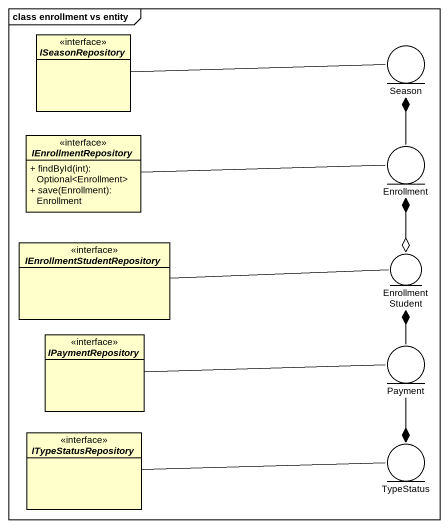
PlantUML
@startuml
mainframe class enrollment vs entity
allowmixing
hide circle
hide empty members
skinparam classAttributeIconSize 0
interface ISeasonRepository
entity Season
interface IEnrollmentRepository {
  + findById(int): Optional<Enrollment>
  + save(Enrollment): Enrollment
}
entity Enrollment
interface IEnrollmentStudentRepository
entity EnrollmentStudent
interface IPaymentRepository
entity Payment
interface ITypeStatusRepository
entity TypeStatus
ISeasonRepository -right- Season
IEnrollmentRepository -right- Enrollment
Enrollment -up-* Season
Enrollment --o EnrollmentStudent
IEnrollmentStudentRepository -right- EnrollmentStudent
EnrollmentStudent -up-* Enrollment
IPaymentRepository -right- Payment
Payment -up-* EnrollmentStudent
Payment --* TypeStatus
ITypeStatusRepository -right- TypeStatus
@enduml
